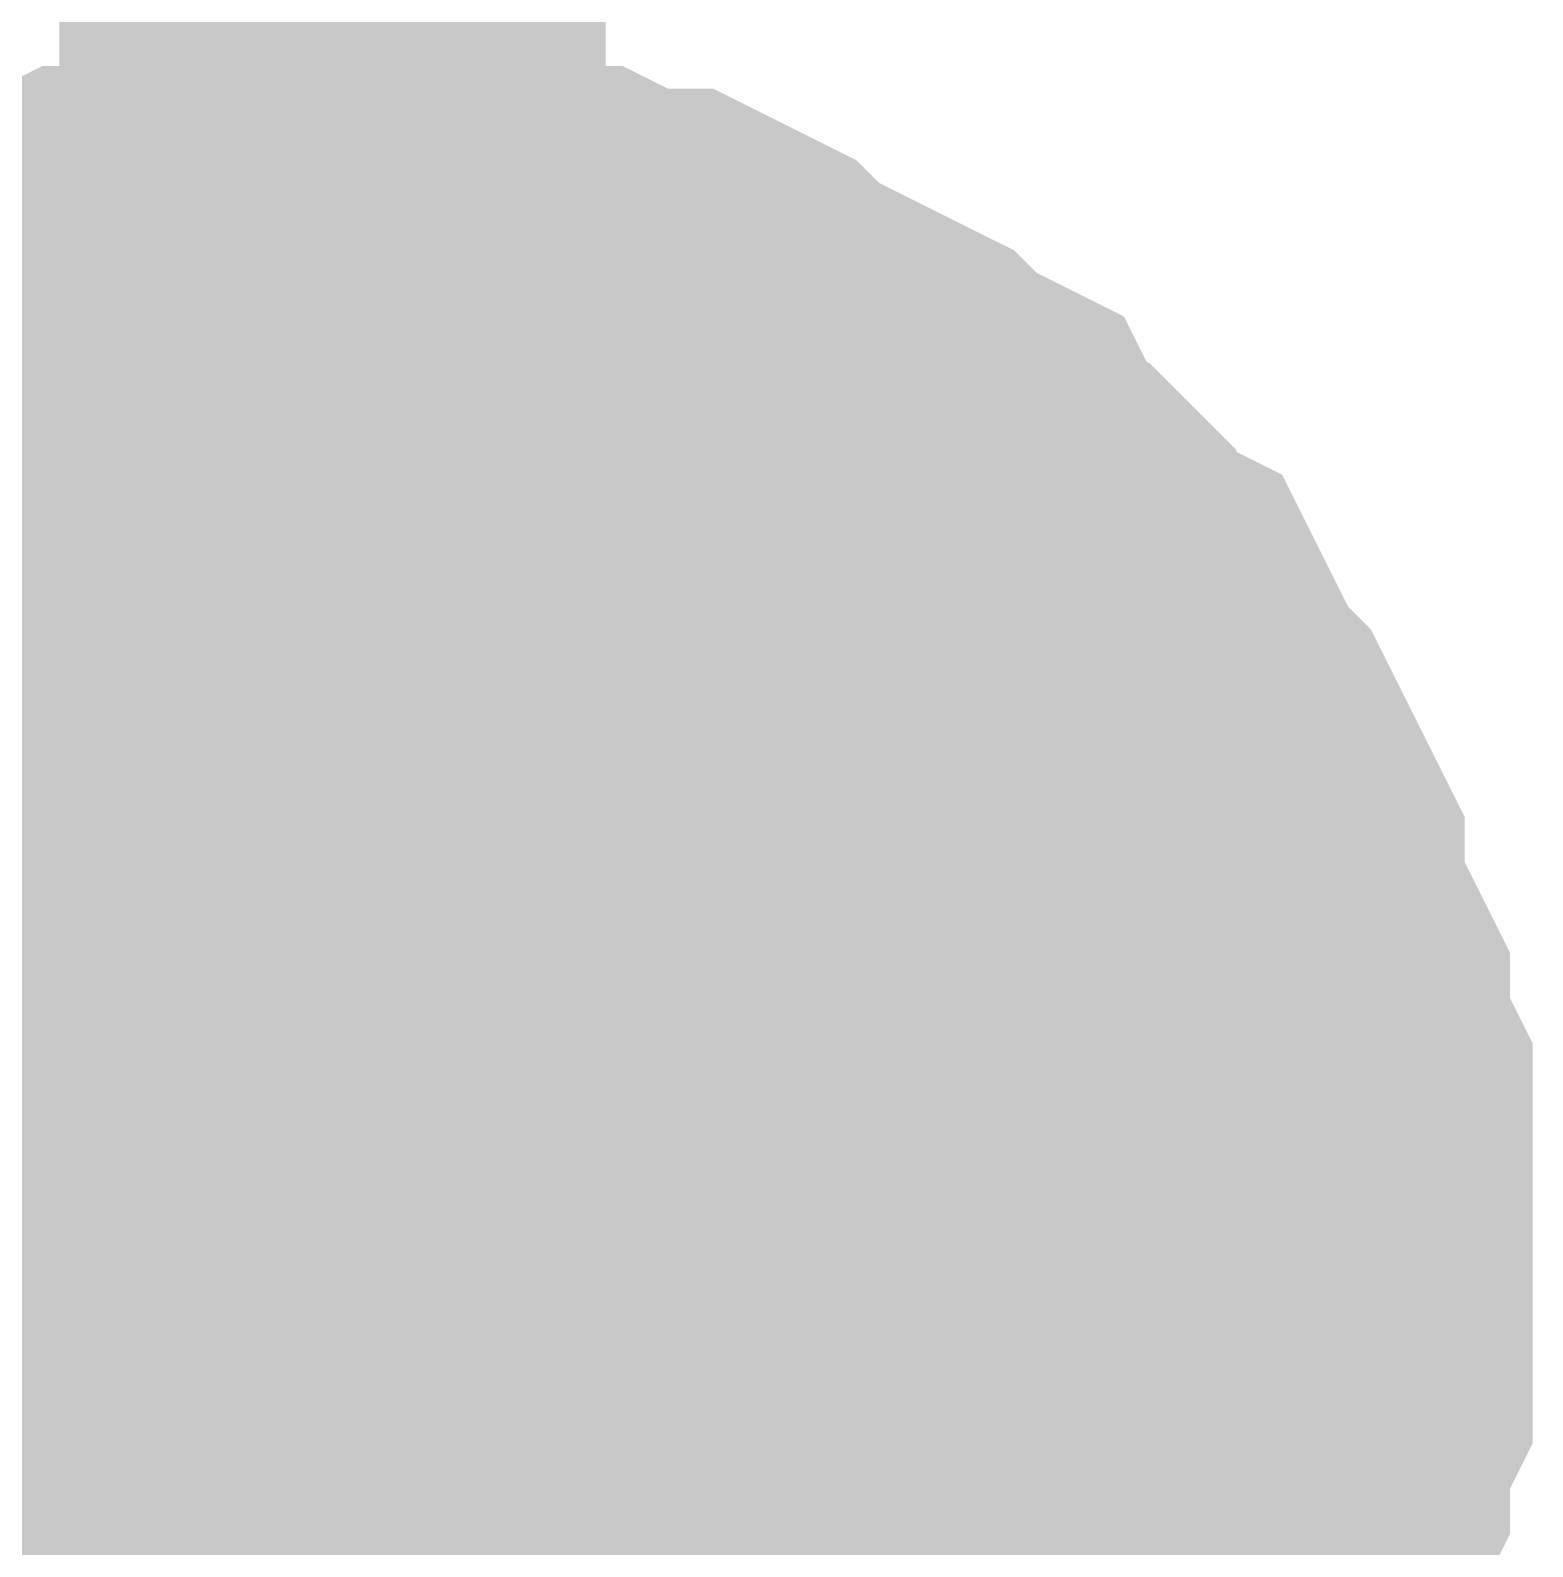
# Model space of a CAD drawing. Header units: inches. Extents: x 0 to 569, y 0 to 432.
# Drawn here: x 22.704 to 23.528, y 147.149 to 147.981 of the extents above; entities that cross this region are included whole.
import ezdxf

# ---------------------------------------------------------------- set-up
doc = ezdxf.new("R2010")
doc.units = ezdxf.units.IN
doc.layers.add('Sheet', color=255, linetype='Continuous')

msp = doc.modelspace()

# ---------------------------------------------------------------- linework, layer by layer
at = {"layer": 'Sheet'}
for points in [[(22.86992, 157.47256, 0.29972, 0.29972, 0), (22.86992, 152.4, 0.29972, 0.29972, 0), (22.86992, 147.31504, 0.29972, 0.29972, 0), (22.86992, 142.23008, 0.29972, 0.29972, 0), (22.86992, 137.15752, 0.29972, 0.29972, 0), (22.86992, 132.07256, 0.29972, 0.29972, 0)], [(22.54746, 147.71191, 0.29972, 0.29972, 0), (22.55986, 147.72432, 0.29972, 0.29972, 0), (22.58467, 147.73672, 0.29972, 0.29972, 0), (22.60947, 147.74912, 0.29972, 0.29972, 0), (22.62187, 147.76152, 0.29972, 0.29972, 0), (22.64668, 147.77393, 0.29972, 0.29972, 0), (22.67148, 147.78633, 0.29972, 0.29972, 0), (22.69629, 147.79873, 0.29972, 0.29972, 0), (22.72109, 147.79873, 0.29972, 0.29972, 0), (22.7459, 147.81113, 0.29972, 0.29972, 0), (22.7707, 147.81113, 0.29972, 0.29972, 0), (22.79551, 147.82354, 0.29972, 0.29972, 0), (22.82031, 147.82354, 0.29972, 0.29972, 0), (22.84512, 147.82354, 0.29972, 0.29972, 0), (22.86992, 147.82354, 0.29972, 0.29972, 0)], [(22.54746, 147.71191, 0.29972, 0.29972, 0), (22.55986, 147.72432, 0.29972, 0.29972, 0), (22.58467, 147.73672, 0.29972, 0.29972, 0), (22.60947, 147.74912, 0.29972, 0.29972, 0), (22.62187, 147.76152, 0.29972, 0.29972, 0), (22.64668, 147.77393, 0.29972, 0.29972, 0), (22.67148, 147.78633, 0.29972, 0.29972, 0), (22.69629, 147.79873, 0.29972, 0.29972, 0), (22.72109, 147.79873, 0.29972, 0.29972, 0), (22.7459, 147.81113, 0.29972, 0.29972, 0), (22.7707, 147.81113, 0.29972, 0.29972, 0), (22.79551, 147.82354, 0.29972, 0.29972, 0), (22.82031, 147.82354, 0.29972, 0.29972, 0), (22.84512, 147.82354, 0.29972, 0.29972, 0), (22.86992, 147.82354, 0.29972, 0.29972, 0)], [(22.54746, 147.71191, 0.29972, 0.29972, 0), (22.55986, 147.72432, 0.29972, 0.29972, 0), (22.58467, 147.73672, 0.29972, 0.29972, 0), (22.60947, 147.74912, 0.29972, 0.29972, 0), (22.62187, 147.76152, 0.29972, 0.29972, 0), (22.64668, 147.77393, 0.29972, 0.29972, 0), (22.67148, 147.78633, 0.29972, 0.29972, 0), (22.69629, 147.79873, 0.29972, 0.29972, 0), (22.72109, 147.79873, 0.29972, 0.29972, 0), (22.7459, 147.81113, 0.29972, 0.29972, 0), (22.7707, 147.81113, 0.29972, 0.29972, 0), (22.79551, 147.82354, 0.29972, 0.29972, 0), (22.82031, 147.82354, 0.29972, 0.29972, 0), (22.84512, 147.82354, 0.29972, 0.29972, 0), (22.86992, 147.82354, 0.29972, 0.29972, 0)], [(22.54746, 147.71191, 0.29972, 0.29972, 0), (22.55986, 147.72432, 0.29972, 0.29972, 0), (22.58467, 147.73672, 0.29972, 0.29972, 0), (22.60947, 147.74912, 0.29972, 0.29972, 0), (22.62187, 147.76152, 0.29972, 0.29972, 0), (22.64668, 147.77393, 0.29972, 0.29972, 0), (22.67148, 147.78633, 0.29972, 0.29972, 0), (22.69629, 147.79873, 0.29972, 0.29972, 0), (22.72109, 147.79873, 0.29972, 0.29972, 0), (22.7459, 147.81113, 0.29972, 0.29972, 0), (22.7707, 147.81113, 0.29972, 0.29972, 0), (22.79551, 147.82354, 0.29972, 0.29972, 0), (22.82031, 147.82354, 0.29972, 0.29972, 0), (22.84512, 147.82354, 0.29972, 0.29972, 0), (22.86992, 147.82354, 0.29972, 0.29972, 0)], [(22.54746, 147.71191, 0.29972, 0.29972, 0), (22.55986, 147.72432, 0.29972, 0.29972, 0), (22.58467, 147.73672, 0.29972, 0.29972, 0), (22.60947, 147.74912, 0.29972, 0.29972, 0), (22.62187, 147.76152, 0.29972, 0.29972, 0), (22.64668, 147.77393, 0.29972, 0.29972, 0), (22.67148, 147.78633, 0.29972, 0.29972, 0), (22.69629, 147.79873, 0.29972, 0.29972, 0), (22.72109, 147.79873, 0.29972, 0.29972, 0), (22.7459, 147.81113, 0.29972, 0.29972, 0), (22.7707, 147.81113, 0.29972, 0.29972, 0), (22.79551, 147.82354, 0.29972, 0.29972, 0), (22.82031, 147.82354, 0.29972, 0.29972, 0), (22.84512, 147.82354, 0.29972, 0.29972, 0), (22.86992, 147.82354, 0.29972, 0.29972, 0)], [(22.86992, 147.82354, 0.29972, 0.29972, 0), (22.86992, 147.82354, 0.29972, 0.29972, 0)], [(22.86992, 147.82354, 0.29972, 0.29972, 0), (22.89473, 147.82354, 0.29972, 0.29972, 0), (22.91953, 147.82354, 0.29972, 0.29972, 0), (22.94434, 147.82354, 0.29972, 0.29972, 0), (22.96914, 147.81113, 0.29972, 0.29972, 0), (22.99395, 147.81113, 0.29972, 0.29972, 0), (23.01875, 147.79873, 0.29972, 0.29972, 0), (23.04355, 147.79873, 0.29972, 0.29972, 0), (23.06836, 147.78633, 0.29972, 0.29972, 0), (23.08076, 147.77393, 0.29972, 0.29972, 0), (23.10557, 147.76152, 0.29972, 0.29972, 0), (23.13037, 147.74912, 0.29972, 0.29972, 0), (23.15518, 147.73672, 0.29972, 0.29972, 0), (23.16758, 147.72432, 0.29972, 0.29972, 0), (23.19238, 147.71191, 0.29972, 0.29972, 0), (23.20479, 147.68711, 0.29972, 0.29972, 0), (23.22959, 147.67471, 0.29972, 0.29972, 0), (23.24199, 147.6623, 0.29972, 0.29972, 0), (23.25439, 147.6375, 0.29972, 0.29972, 0), (23.2792, 147.6251, 0.29972, 0.29972, 0), (23.2916, 147.60029, 0.29972, 0.29972, 0), (23.304, 147.57549, 0.29972, 0.29972, 0), (23.31641, 147.56309, 0.29972, 0.29972, 0), (23.32881, 147.53828, 0.29972, 0.29972, 0), (23.34121, 147.51348, 0.29972, 0.29972, 0), (23.34121, 147.48867, 0.29972, 0.29972, 0), (23.35361, 147.46387, 0.29972, 0.29972, 0), (23.36602, 147.43906, 0.29972, 0.29972, 0), (23.36602, 147.41426, 0.29972, 0.29972, 0), (23.37842, 147.38945, 0.29972, 0.29972, 0), (23.37842, 147.36465, 0.29972, 0.29972, 0), (23.37842, 147.33984, 0.29972, 0.29972, 0), (23.37842, 147.31504, 0.29972, 0.29972, 0)], [(22.86992, 147.82354, 0.29972, 0.29972, 0), (22.86992, 147.82354, 0.29972, 0.29972, 0)], [(22.86992, 147.82354, 0.29972, 0.29972, 0), (22.89473, 147.82354, 0.29972, 0.29972, 0), (22.91953, 147.82354, 0.29972, 0.29972, 0), (22.94434, 147.82354, 0.29972, 0.29972, 0), (22.96914, 147.81113, 0.29972, 0.29972, 0), (22.99395, 147.81113, 0.29972, 0.29972, 0), (23.01875, 147.79873, 0.29972, 0.29972, 0), (23.04355, 147.79873, 0.29972, 0.29972, 0), (23.06836, 147.78633, 0.29972, 0.29972, 0), (23.08076, 147.77393, 0.29972, 0.29972, 0), (23.10557, 147.76152, 0.29972, 0.29972, 0), (23.13037, 147.74912, 0.29972, 0.29972, 0), (23.15518, 147.73672, 0.29972, 0.29972, 0), (23.16758, 147.72432, 0.29972, 0.29972, 0), (23.19238, 147.71191, 0.29972, 0.29972, 0), (23.20479, 147.68711, 0.29972, 0.29972, 0), (23.22959, 147.67471, 0.29972, 0.29972, 0), (23.24199, 147.6623, 0.29972, 0.29972, 0), (23.25439, 147.6375, 0.29972, 0.29972, 0), (23.2792, 147.6251, 0.29972, 0.29972, 0), (23.2916, 147.60029, 0.29972, 0.29972, 0), (23.304, 147.57549, 0.29972, 0.29972, 0), (23.31641, 147.56309, 0.29972, 0.29972, 0), (23.32881, 147.53828, 0.29972, 0.29972, 0), (23.34121, 147.51348, 0.29972, 0.29972, 0), (23.34121, 147.48867, 0.29972, 0.29972, 0), (23.35361, 147.46387, 0.29972, 0.29972, 0), (23.36602, 147.43906, 0.29972, 0.29972, 0), (23.36602, 147.41426, 0.29972, 0.29972, 0), (23.37842, 147.38945, 0.29972, 0.29972, 0), (23.37842, 147.36465, 0.29972, 0.29972, 0), (23.37842, 147.33984, 0.29972, 0.29972, 0), (23.37842, 147.31504, 0.29972, 0.29972, 0)], [(22.86992, 147.82354, 0.29972, 0.29972, 0), (22.86992, 147.82354, 0.29972, 0.29972, 0)], [(22.86992, 147.82354, 0.29972, 0.29972, 0), (22.89473, 147.82354, 0.29972, 0.29972, 0), (22.91953, 147.82354, 0.29972, 0.29972, 0), (22.94434, 147.82354, 0.29972, 0.29972, 0), (22.96914, 147.81113, 0.29972, 0.29972, 0), (22.99395, 147.81113, 0.29972, 0.29972, 0), (23.01875, 147.79873, 0.29972, 0.29972, 0), (23.04355, 147.79873, 0.29972, 0.29972, 0), (23.06836, 147.78633, 0.29972, 0.29972, 0), (23.08076, 147.77393, 0.29972, 0.29972, 0), (23.10557, 147.76152, 0.29972, 0.29972, 0), (23.13037, 147.74912, 0.29972, 0.29972, 0), (23.15518, 147.73672, 0.29972, 0.29972, 0), (23.16758, 147.72432, 0.29972, 0.29972, 0), (23.19238, 147.71191, 0.29972, 0.29972, 0), (23.20479, 147.68711, 0.29972, 0.29972, 0), (23.22959, 147.67471, 0.29972, 0.29972, 0), (23.24199, 147.6623, 0.29972, 0.29972, 0), (23.25439, 147.6375, 0.29972, 0.29972, 0), (23.2792, 147.6251, 0.29972, 0.29972, 0), (23.2916, 147.60029, 0.29972, 0.29972, 0), (23.304, 147.57549, 0.29972, 0.29972, 0), (23.31641, 147.56309, 0.29972, 0.29972, 0), (23.32881, 147.53828, 0.29972, 0.29972, 0), (23.34121, 147.51348, 0.29972, 0.29972, 0), (23.34121, 147.48867, 0.29972, 0.29972, 0), (23.35361, 147.46387, 0.29972, 0.29972, 0), (23.36602, 147.43906, 0.29972, 0.29972, 0), (23.36602, 147.41426, 0.29972, 0.29972, 0), (23.37842, 147.38945, 0.29972, 0.29972, 0), (23.37842, 147.36465, 0.29972, 0.29972, 0), (23.37842, 147.33984, 0.29972, 0.29972, 0), (23.37842, 147.31504, 0.29972, 0.29972, 0)], [(22.86992, 147.82354, 0.29972, 0.29972, 0), (22.86992, 147.82354, 0.29972, 0.29972, 0)], [(22.86992, 147.82354, 0.29972, 0.29972, 0), (22.89473, 147.82354, 0.29972, 0.29972, 0), (22.91953, 147.82354, 0.29972, 0.29972, 0), (22.94434, 147.82354, 0.29972, 0.29972, 0), (22.96914, 147.81113, 0.29972, 0.29972, 0), (22.99395, 147.81113, 0.29972, 0.29972, 0), (23.01875, 147.79873, 0.29972, 0.29972, 0), (23.04355, 147.79873, 0.29972, 0.29972, 0), (23.06836, 147.78633, 0.29972, 0.29972, 0), (23.08076, 147.77393, 0.29972, 0.29972, 0), (23.10557, 147.76152, 0.29972, 0.29972, 0), (23.13037, 147.74912, 0.29972, 0.29972, 0), (23.15518, 147.73672, 0.29972, 0.29972, 0), (23.16758, 147.72432, 0.29972, 0.29972, 0), (23.19238, 147.71191, 0.29972, 0.29972, 0), (23.20479, 147.68711, 0.29972, 0.29972, 0), (23.22959, 147.67471, 0.29972, 0.29972, 0), (23.24199, 147.6623, 0.29972, 0.29972, 0), (23.25439, 147.6375, 0.29972, 0.29972, 0), (23.2792, 147.6251, 0.29972, 0.29972, 0), (23.2916, 147.60029, 0.29972, 0.29972, 0), (23.304, 147.57549, 0.29972, 0.29972, 0), (23.31641, 147.56309, 0.29972, 0.29972, 0), (23.32881, 147.53828, 0.29972, 0.29972, 0), (23.34121, 147.51348, 0.29972, 0.29972, 0), (23.34121, 147.48867, 0.29972, 0.29972, 0), (23.35361, 147.46387, 0.29972, 0.29972, 0), (23.36602, 147.43906, 0.29972, 0.29972, 0), (23.36602, 147.41426, 0.29972, 0.29972, 0), (23.37842, 147.38945, 0.29972, 0.29972, 0), (23.37842, 147.36465, 0.29972, 0.29972, 0), (23.37842, 147.33984, 0.29972, 0.29972, 0), (23.37842, 147.31504, 0.29972, 0.29972, 0)], [(22.86992, 147.82354, 0.29972, 0.29972, 0), (22.86992, 147.82354, 0.29972, 0.29972, 0)], [(22.86992, 147.82354, 0.29972, 0.29972, 0), (22.89473, 147.82354, 0.29972, 0.29972, 0), (22.91953, 147.82354, 0.29972, 0.29972, 0), (22.94434, 147.82354, 0.29972, 0.29972, 0), (22.96914, 147.81113, 0.29972, 0.29972, 0), (22.99395, 147.81113, 0.29972, 0.29972, 0), (23.01875, 147.79873, 0.29972, 0.29972, 0), (23.04355, 147.79873, 0.29972, 0.29972, 0), (23.06836, 147.78633, 0.29972, 0.29972, 0), (23.08076, 147.77393, 0.29972, 0.29972, 0), (23.10557, 147.76152, 0.29972, 0.29972, 0), (23.13037, 147.74912, 0.29972, 0.29972, 0), (23.15518, 147.73672, 0.29972, 0.29972, 0), (23.16758, 147.72432, 0.29972, 0.29972, 0), (23.19238, 147.71191, 0.29972, 0.29972, 0), (23.20479, 147.68711, 0.29972, 0.29972, 0), (23.22959, 147.67471, 0.29972, 0.29972, 0), (23.24199, 147.6623, 0.29972, 0.29972, 0), (23.25439, 147.6375, 0.29972, 0.29972, 0), (23.2792, 147.6251, 0.29972, 0.29972, 0), (23.2916, 147.60029, 0.29972, 0.29972, 0), (23.304, 147.57549, 0.29972, 0.29972, 0), (23.31641, 147.56309, 0.29972, 0.29972, 0), (23.32881, 147.53828, 0.29972, 0.29972, 0), (23.34121, 147.51348, 0.29972, 0.29972, 0), (23.34121, 147.48867, 0.29972, 0.29972, 0), (23.35361, 147.46387, 0.29972, 0.29972, 0), (23.36602, 147.43906, 0.29972, 0.29972, 0), (23.36602, 147.41426, 0.29972, 0.29972, 0), (23.37842, 147.38945, 0.29972, 0.29972, 0), (23.37842, 147.36465, 0.29972, 0.29972, 0), (23.37842, 147.33984, 0.29972, 0.29972, 0), (23.37842, 147.31504, 0.29972, 0.29972, 0)], [(22.64668, 147.77393, 0.09906, 0.09906, 0), (22.67148, 147.78633, 0.09906, 0.09906, 0), (22.69629, 147.79873, 0.09906, 0.09906, 0), (22.72109, 147.79873, 0.09906, 0.09906, 0), (22.7459, 147.81113, 0.09906, 0.09906, 0), (22.7707, 147.81113, 0.09906, 0.09906, 0), (22.79551, 147.82354, 0.09906, 0.09906, 0), (22.82031, 147.82354, 0.09906, 0.09906, 0), (22.84512, 147.82354, 0.09906, 0.09906, 0), (22.86992, 147.82354, 0.09906, 0.09906, 0)], [(22.64668, 147.77393, 0.09906, 0.09906, 0), (22.67148, 147.78633, 0.09906, 0.09906, 0), (22.69629, 147.79873, 0.09906, 0.09906, 0), (22.72109, 147.79873, 0.09906, 0.09906, 0), (22.7459, 147.81113, 0.09906, 0.09906, 0), (22.7707, 147.81113, 0.09906, 0.09906, 0), (22.79551, 147.82354, 0.09906, 0.09906, 0), (22.82031, 147.82354, 0.09906, 0.09906, 0), (22.84512, 147.82354, 0.09906, 0.09906, 0), (22.86992, 147.82354, 0.09906, 0.09906, 0)], [(22.64668, 147.77393, 0.09906, 0.09906, 0), (22.67148, 147.78633, 0.09906, 0.09906, 0), (22.69629, 147.79873, 0.09906, 0.09906, 0), (22.72109, 147.79873, 0.09906, 0.09906, 0), (22.7459, 147.81113, 0.09906, 0.09906, 0), (22.7707, 147.81113, 0.09906, 0.09906, 0), (22.79551, 147.82354, 0.09906, 0.09906, 0), (22.82031, 147.82354, 0.09906, 0.09906, 0), (22.84512, 147.82354, 0.09906, 0.09906, 0), (22.86992, 147.82354, 0.09906, 0.09906, 0)], [(22.64668, 147.77393, 0.09906, 0.09906, 0), (22.67148, 147.78633, 0.09906, 0.09906, 0), (22.69629, 147.79873, 0.09906, 0.09906, 0), (22.72109, 147.79873, 0.09906, 0.09906, 0), (22.7459, 147.81113, 0.09906, 0.09906, 0), (22.7707, 147.81113, 0.09906, 0.09906, 0), (22.79551, 147.82354, 0.09906, 0.09906, 0), (22.82031, 147.82354, 0.09906, 0.09906, 0), (22.84512, 147.82354, 0.09906, 0.09906, 0), (22.86992, 147.82354, 0.09906, 0.09906, 0)], [(22.64668, 147.77393, 0.09906, 0.09906, 0), (22.67148, 147.78633, 0.09906, 0.09906, 0), (22.69629, 147.79873, 0.09906, 0.09906, 0), (22.72109, 147.79873, 0.09906, 0.09906, 0), (22.7459, 147.81113, 0.09906, 0.09906, 0), (22.7707, 147.81113, 0.09906, 0.09906, 0), (22.79551, 147.82354, 0.09906, 0.09906, 0), (22.82031, 147.82354, 0.09906, 0.09906, 0), (22.84512, 147.82354, 0.09906, 0.09906, 0), (22.86992, 147.82354, 0.09906, 0.09906, 0)], [(22.86992, 147.82354, 0.09906, 0.09906, 0), (22.86992, 147.82354, 0.09906, 0.09906, 0)], [(22.86992, 147.82354, 0.09906, 0.09906, 0), (22.89473, 147.82354, 0.09906, 0.09906, 0), (22.91953, 147.82354, 0.09906, 0.09906, 0), (22.94434, 147.82354, 0.09906, 0.09906, 0), (22.96914, 147.81113, 0.09906, 0.09906, 0), (22.99395, 147.81113, 0.09906, 0.09906, 0), (23.01875, 147.79873, 0.09906, 0.09906, 0), (23.04355, 147.79873, 0.09906, 0.09906, 0), (23.06836, 147.78633, 0.09906, 0.09906, 0), (23.08076, 147.77393, 0.09906, 0.09906, 0), (23.10557, 147.76152, 0.09906, 0.09906, 0), (23.13037, 147.74912, 0.09906, 0.09906, 0), (23.15518, 147.73672, 0.09906, 0.09906, 0), (23.16758, 147.72432, 0.09906, 0.09906, 0), (23.19238, 147.71191, 0.09906, 0.09906, 0), (23.20479, 147.68711, 0.09906, 0.09906, 0), (23.22959, 147.67471, 0.09906, 0.09906, 0), (23.24199, 147.6623, 0.09906, 0.09906, 0), (23.25439, 147.6375, 0.09906, 0.09906, 0), (23.2792, 147.6251, 0.09906, 0.09906, 0), (23.2916, 147.60029, 0.09906, 0.09906, 0), (23.304, 147.57549, 0.09906, 0.09906, 0), (23.31641, 147.56309, 0.09906, 0.09906, 0), (23.32881, 147.53828, 0.09906, 0.09906, 0), (23.34121, 147.51348, 0.09906, 0.09906, 0), (23.34121, 147.48867, 0.09906, 0.09906, 0), (23.35361, 147.46387, 0.09906, 0.09906, 0), (23.36602, 147.43906, 0.09906, 0.09906, 0), (23.36602, 147.41426, 0.09906, 0.09906, 0), (23.37842, 147.38945, 0.09906, 0.09906, 0), (23.37842, 147.36465, 0.09906, 0.09906, 0), (23.37842, 147.33984, 0.09906, 0.09906, 0), (23.37842, 147.31504, 0.09906, 0.09906, 0)], [(22.86992, 147.82354, 0.09906, 0.09906, 0), (22.86992, 147.82354, 0.09906, 0.09906, 0)], [(22.86992, 147.82354, 0.09906, 0.09906, 0), (22.89473, 147.82354, 0.09906, 0.09906, 0), (22.91953, 147.82354, 0.09906, 0.09906, 0), (22.94434, 147.82354, 0.09906, 0.09906, 0), (22.96914, 147.81113, 0.09906, 0.09906, 0), (22.99395, 147.81113, 0.09906, 0.09906, 0), (23.01875, 147.79873, 0.09906, 0.09906, 0), (23.04355, 147.79873, 0.09906, 0.09906, 0), (23.06836, 147.78633, 0.09906, 0.09906, 0), (23.08076, 147.77393, 0.09906, 0.09906, 0), (23.10557, 147.76152, 0.09906, 0.09906, 0), (23.13037, 147.74912, 0.09906, 0.09906, 0), (23.15518, 147.73672, 0.09906, 0.09906, 0), (23.16758, 147.72432, 0.09906, 0.09906, 0), (23.19238, 147.71191, 0.09906, 0.09906, 0), (23.20479, 147.68711, 0.09906, 0.09906, 0), (23.22959, 147.67471, 0.09906, 0.09906, 0), (23.24199, 147.6623, 0.09906, 0.09906, 0), (23.25439, 147.6375, 0.09906, 0.09906, 0), (23.2792, 147.6251, 0.09906, 0.09906, 0), (23.2916, 147.60029, 0.09906, 0.09906, 0), (23.304, 147.57549, 0.09906, 0.09906, 0), (23.31641, 147.56309, 0.09906, 0.09906, 0), (23.32881, 147.53828, 0.09906, 0.09906, 0), (23.34121, 147.51348, 0.09906, 0.09906, 0), (23.34121, 147.48867, 0.09906, 0.09906, 0), (23.35361, 147.46387, 0.09906, 0.09906, 0), (23.36602, 147.43906, 0.09906, 0.09906, 0), (23.36602, 147.41426, 0.09906, 0.09906, 0), (23.37842, 147.38945, 0.09906, 0.09906, 0), (23.37842, 147.36465, 0.09906, 0.09906, 0), (23.37842, 147.33984, 0.09906, 0.09906, 0), (23.37842, 147.31504, 0.09906, 0.09906, 0)], [(22.86992, 147.82354, 0.09906, 0.09906, 0), (22.86992, 147.82354, 0.09906, 0.09906, 0)], [(22.86992, 147.82354, 0.09906, 0.09906, 0), (22.89473, 147.82354, 0.09906, 0.09906, 0), (22.91953, 147.82354, 0.09906, 0.09906, 0), (22.94434, 147.82354, 0.09906, 0.09906, 0), (22.96914, 147.81113, 0.09906, 0.09906, 0), (22.99395, 147.81113, 0.09906, 0.09906, 0), (23.01875, 147.79873, 0.09906, 0.09906, 0), (23.04355, 147.79873, 0.09906, 0.09906, 0), (23.06836, 147.78633, 0.09906, 0.09906, 0), (23.08076, 147.77393, 0.09906, 0.09906, 0), (23.10557, 147.76152, 0.09906, 0.09906, 0), (23.13037, 147.74912, 0.09906, 0.09906, 0), (23.15518, 147.73672, 0.09906, 0.09906, 0), (23.16758, 147.72432, 0.09906, 0.09906, 0), (23.19238, 147.71191, 0.09906, 0.09906, 0), (23.20479, 147.68711, 0.09906, 0.09906, 0), (23.22959, 147.67471, 0.09906, 0.09906, 0), (23.24199, 147.6623, 0.09906, 0.09906, 0), (23.25439, 147.6375, 0.09906, 0.09906, 0), (23.2792, 147.6251, 0.09906, 0.09906, 0), (23.2916, 147.60029, 0.09906, 0.09906, 0), (23.304, 147.57549, 0.09906, 0.09906, 0), (23.31641, 147.56309, 0.09906, 0.09906, 0), (23.32881, 147.53828, 0.09906, 0.09906, 0), (23.34121, 147.51348, 0.09906, 0.09906, 0), (23.34121, 147.48867, 0.09906, 0.09906, 0), (23.35361, 147.46387, 0.09906, 0.09906, 0), (23.36602, 147.43906, 0.09906, 0.09906, 0), (23.36602, 147.41426, 0.09906, 0.09906, 0), (23.37842, 147.38945, 0.09906, 0.09906, 0), (23.37842, 147.36465, 0.09906, 0.09906, 0), (23.37842, 147.33984, 0.09906, 0.09906, 0), (23.37842, 147.31504, 0.09906, 0.09906, 0)], [(22.86992, 147.82354, 0.09906, 0.09906, 0), (22.86992, 147.82354, 0.09906, 0.09906, 0)], [(22.86992, 147.82354, 0.09906, 0.09906, 0), (22.89473, 147.82354, 0.09906, 0.09906, 0), (22.91953, 147.82354, 0.09906, 0.09906, 0), (22.94434, 147.82354, 0.09906, 0.09906, 0), (22.96914, 147.81113, 0.09906, 0.09906, 0), (22.99395, 147.81113, 0.09906, 0.09906, 0), (23.01875, 147.79873, 0.09906, 0.09906, 0), (23.04355, 147.79873, 0.09906, 0.09906, 0), (23.06836, 147.78633, 0.09906, 0.09906, 0), (23.08076, 147.77393, 0.09906, 0.09906, 0), (23.10557, 147.76152, 0.09906, 0.09906, 0), (23.13037, 147.74912, 0.09906, 0.09906, 0), (23.15518, 147.73672, 0.09906, 0.09906, 0), (23.16758, 147.72432, 0.09906, 0.09906, 0), (23.19238, 147.71191, 0.09906, 0.09906, 0), (23.20479, 147.68711, 0.09906, 0.09906, 0), (23.22959, 147.67471, 0.09906, 0.09906, 0), (23.24199, 147.6623, 0.09906, 0.09906, 0), (23.25439, 147.6375, 0.09906, 0.09906, 0), (23.2792, 147.6251, 0.09906, 0.09906, 0), (23.2916, 147.60029, 0.09906, 0.09906, 0), (23.304, 147.57549, 0.09906, 0.09906, 0), (23.31641, 147.56309, 0.09906, 0.09906, 0), (23.32881, 147.53828, 0.09906, 0.09906, 0), (23.34121, 147.51348, 0.09906, 0.09906, 0), (23.34121, 147.48867, 0.09906, 0.09906, 0), (23.35361, 147.46387, 0.09906, 0.09906, 0), (23.36602, 147.43906, 0.09906, 0.09906, 0), (23.36602, 147.41426, 0.09906, 0.09906, 0), (23.37842, 147.38945, 0.09906, 0.09906, 0), (23.37842, 147.36465, 0.09906, 0.09906, 0), (23.37842, 147.33984, 0.09906, 0.09906, 0), (23.37842, 147.31504, 0.09906, 0.09906, 0)], [(22.86992, 147.82354, 0.09906, 0.09906, 0), (22.86992, 147.82354, 0.09906, 0.09906, 0)], [(22.86992, 147.82354, 0.09906, 0.09906, 0), (22.89473, 147.82354, 0.09906, 0.09906, 0), (22.91953, 147.82354, 0.09906, 0.09906, 0), (22.94434, 147.82354, 0.09906, 0.09906, 0), (22.96914, 147.81113, 0.09906, 0.09906, 0), (22.99395, 147.81113, 0.09906, 0.09906, 0), (23.01875, 147.79873, 0.09906, 0.09906, 0), (23.04355, 147.79873, 0.09906, 0.09906, 0), (23.06836, 147.78633, 0.09906, 0.09906, 0), (23.08076, 147.77393, 0.09906, 0.09906, 0), (23.10557, 147.76152, 0.09906, 0.09906, 0), (23.13037, 147.74912, 0.09906, 0.09906, 0), (23.15518, 147.73672, 0.09906, 0.09906, 0), (23.16758, 147.72432, 0.09906, 0.09906, 0), (23.19238, 147.71191, 0.09906, 0.09906, 0), (23.20479, 147.68711, 0.09906, 0.09906, 0), (23.22959, 147.67471, 0.09906, 0.09906, 0), (23.24199, 147.6623, 0.09906, 0.09906, 0), (23.25439, 147.6375, 0.09906, 0.09906, 0), (23.2792, 147.6251, 0.09906, 0.09906, 0), (23.2916, 147.60029, 0.09906, 0.09906, 0), (23.304, 147.57549, 0.09906, 0.09906, 0), (23.31641, 147.56309, 0.09906, 0.09906, 0), (23.32881, 147.53828, 0.09906, 0.09906, 0), (23.34121, 147.51348, 0.09906, 0.09906, 0), (23.34121, 147.48867, 0.09906, 0.09906, 0), (23.35361, 147.46387, 0.09906, 0.09906, 0), (23.36602, 147.43906, 0.09906, 0.09906, 0), (23.36602, 147.41426, 0.09906, 0.09906, 0), (23.37842, 147.38945, 0.09906, 0.09906, 0), (23.37842, 147.36465, 0.09906, 0.09906, 0), (23.37842, 147.33984, 0.09906, 0.09906, 0), (23.37842, 147.31504, 0.09906, 0.09906, 0)], [(17.78496, 147.31504, 0.29972, 0.29972, 0), (22.86992, 147.31504, 0.29972, 0.29972, 0)], [(23.37842, 147.31504, 0.29972, 0.29972, 0), (23.37842, 147.29023, 0.29972, 0.29972, 0), (23.37842, 147.26543, 0.29972, 0.29972, 0), (23.37842, 147.24062, 0.29972, 0.29972, 0), (23.36602, 147.21582, 0.29972, 0.29972, 0), (23.36602, 147.19102, 0.29972, 0.29972, 0), (23.35361, 147.16621, 0.29972, 0.29972, 0), (23.34121, 147.14141, 0.29972, 0.29972, 0), (23.34121, 147.1166, 0.29972, 0.29972, 0), (23.32881, 147.0918, 0.29972, 0.29972, 0), (23.31641, 147.06699, 0.29972, 0.29972, 0), (23.304, 147.05459, 0.29972, 0.29972, 0), (23.2916, 147.02979, 0.29972, 0.29972, 0), (23.2792, 147.00498, 0.29972, 0.29972, 0), (23.25439, 146.99258, 0.29972, 0.29972, 0)], [(23.37842, 147.31504, 0.29972, 0.29972, 0), (23.37842, 147.29023, 0.29972, 0.29972, 0), (23.37842, 147.26543, 0.29972, 0.29972, 0), (23.37842, 147.24062, 0.29972, 0.29972, 0), (23.36602, 147.21582, 0.29972, 0.29972, 0), (23.36602, 147.19102, 0.29972, 0.29972, 0), (23.35361, 147.16621, 0.29972, 0.29972, 0), (23.34121, 147.14141, 0.29972, 0.29972, 0), (23.34121, 147.1166, 0.29972, 0.29972, 0), (23.32881, 147.0918, 0.29972, 0.29972, 0), (23.31641, 147.06699, 0.29972, 0.29972, 0), (23.304, 147.05459, 0.29972, 0.29972, 0), (23.2916, 147.02979, 0.29972, 0.29972, 0), (23.2792, 147.00498, 0.29972, 0.29972, 0), (23.25439, 146.99258, 0.29972, 0.29972, 0)], [(23.37842, 147.31504, 0.29972, 0.29972, 0), (23.37842, 147.29023, 0.29972, 0.29972, 0), (23.37842, 147.26543, 0.29972, 0.29972, 0), (23.37842, 147.24062, 0.29972, 0.29972, 0), (23.36602, 147.21582, 0.29972, 0.29972, 0), (23.36602, 147.19102, 0.29972, 0.29972, 0), (23.35361, 147.16621, 0.29972, 0.29972, 0), (23.34121, 147.14141, 0.29972, 0.29972, 0), (23.34121, 147.1166, 0.29972, 0.29972, 0), (23.32881, 147.0918, 0.29972, 0.29972, 0), (23.31641, 147.06699, 0.29972, 0.29972, 0), (23.304, 147.05459, 0.29972, 0.29972, 0), (23.2916, 147.02979, 0.29972, 0.29972, 0), (23.2792, 147.00498, 0.29972, 0.29972, 0), (23.25439, 146.99258, 0.29972, 0.29972, 0)], [(23.37842, 147.31504, 0.29972, 0.29972, 0), (23.37842, 147.29023, 0.29972, 0.29972, 0), (23.37842, 147.26543, 0.29972, 0.29972, 0), (23.37842, 147.24062, 0.29972, 0.29972, 0), (23.36602, 147.21582, 0.29972, 0.29972, 0), (23.36602, 147.19102, 0.29972, 0.29972, 0), (23.35361, 147.16621, 0.29972, 0.29972, 0), (23.34121, 147.14141, 0.29972, 0.29972, 0), (23.34121, 147.1166, 0.29972, 0.29972, 0), (23.32881, 147.0918, 0.29972, 0.29972, 0), (23.31641, 147.06699, 0.29972, 0.29972, 0), (23.304, 147.05459, 0.29972, 0.29972, 0), (23.2916, 147.02979, 0.29972, 0.29972, 0), (23.2792, 147.00498, 0.29972, 0.29972, 0), (23.25439, 146.99258, 0.29972, 0.29972, 0)], [(23.37842, 147.31504, 0.29972, 0.29972, 0), (23.37842, 147.29023, 0.29972, 0.29972, 0), (23.37842, 147.26543, 0.29972, 0.29972, 0), (23.37842, 147.24062, 0.29972, 0.29972, 0), (23.36602, 147.21582, 0.29972, 0.29972, 0), (23.36602, 147.19102, 0.29972, 0.29972, 0), (23.35361, 147.16621, 0.29972, 0.29972, 0), (23.34121, 147.14141, 0.29972, 0.29972, 0), (23.34121, 147.1166, 0.29972, 0.29972, 0), (23.32881, 147.0918, 0.29972, 0.29972, 0), (23.31641, 147.06699, 0.29972, 0.29972, 0), (23.304, 147.05459, 0.29972, 0.29972, 0), (23.2916, 147.02979, 0.29972, 0.29972, 0), (23.2792, 147.00498, 0.29972, 0.29972, 0), (23.25439, 146.99258, 0.29972, 0.29972, 0)], [(23.37842, 147.31504, 0.29972, 0.29972, 0), (23.37842, 147.31504, 0.29972, 0.29972, 0), (23.37842, 147.31504, 0.29972, 0.29972, 0), (23.37842, 147.31504, 0.29972, 0.29972, 0), (23.37842, 147.31504, 0.29972, 0.29972, 0), (23.37842, 147.31504, 0.29972, 0.29972, 0), (23.37842, 147.31504, 0.29972, 0.29972, 0), (23.37842, 147.31504, 0.29972, 0.29972, 0), (23.37842, 147.31504, 0.29972, 0.29972, 0), (23.37842, 147.31504, 0.29972, 0.29972, 0), (23.37842, 147.31504, 0.29972, 0.29972, 0), (23.37842, 147.31504, 0.29972, 0.29972, 0), (23.37842, 147.31504, 0.29972, 0.29972, 0), (23.37842, 147.31504, 0.29972, 0.29972, 0), (23.37842, 147.31504, 0.29972, 0.29972, 0), (23.37842, 147.31504, 0.29972, 0.29972, 0), (23.37842, 147.31504, 0.29972, 0.29972, 0), (23.37842, 147.31504, 0.29972, 0.29972, 0), (23.37842, 147.31504, 0.29972, 0.29972, 0), (23.37842, 147.31504, 0.29972, 0.29972, 0), (23.37842, 147.31504, 0.29972, 0.29972, 0), (23.37842, 147.31504, 0.29972, 0.29972, 0), (23.37842, 147.31504, 0.29972, 0.29972, 0), (23.37842, 147.31504, 0.29972, 0.29972, 0), (23.37842, 147.31504, 0.29972, 0.29972, 0), (23.37842, 147.31504, 0.29972, 0.29972, 0), (23.37842, 147.31504, 0.29972, 0.29972, 0), (23.37842, 147.31504, 0.29972, 0.29972, 0), (23.37842, 147.31504, 0.29972, 0.29972, 0), (23.37842, 147.31504, 0.29972, 0.29972, 0), (23.37842, 147.31504, 0.29972, 0.29972, 0), (23.37842, 147.31504, 0.29972, 0.29972, 0), (23.37842, 147.31504, 0.29972, 0.29972, 0)], [(23.37842, 147.31504, 0.29972, 0.29972, 0), (23.37842, 147.31504, 0.29972, 0.29972, 0)], [(23.37842, 147.31504, 0.29972, 0.29972, 0), (23.37842, 147.31504, 0.29972, 0.29972, 0), (23.37842, 147.31504, 0.29972, 0.29972, 0), (23.37842, 147.31504, 0.29972, 0.29972, 0), (23.37842, 147.31504, 0.29972, 0.29972, 0), (23.37842, 147.31504, 0.29972, 0.29972, 0), (23.37842, 147.31504, 0.29972, 0.29972, 0), (23.37842, 147.31504, 0.29972, 0.29972, 0), (23.37842, 147.31504, 0.29972, 0.29972, 0), (23.37842, 147.31504, 0.29972, 0.29972, 0), (23.37842, 147.31504, 0.29972, 0.29972, 0), (23.37842, 147.31504, 0.29972, 0.29972, 0), (23.37842, 147.31504, 0.29972, 0.29972, 0), (23.37842, 147.31504, 0.29972, 0.29972, 0), (23.37842, 147.31504, 0.29972, 0.29972, 0), (23.37842, 147.31504, 0.29972, 0.29972, 0), (23.37842, 147.31504, 0.29972, 0.29972, 0), (23.37842, 147.31504, 0.29972, 0.29972, 0), (23.37842, 147.31504, 0.29972, 0.29972, 0), (23.37842, 147.31504, 0.29972, 0.29972, 0), (23.37842, 147.31504, 0.29972, 0.29972, 0), (23.37842, 147.31504, 0.29972, 0.29972, 0), (23.37842, 147.31504, 0.29972, 0.29972, 0), (23.37842, 147.31504, 0.29972, 0.29972, 0), (23.37842, 147.31504, 0.29972, 0.29972, 0), (23.37842, 147.31504, 0.29972, 0.29972, 0), (23.37842, 147.31504, 0.29972, 0.29972, 0), (23.37842, 147.31504, 0.29972, 0.29972, 0), (23.37842, 147.31504, 0.29972, 0.29972, 0), (23.37842, 147.31504, 0.29972, 0.29972, 0), (23.37842, 147.31504, 0.29972, 0.29972, 0), (23.37842, 147.31504, 0.29972, 0.29972, 0), (23.37842, 147.31504, 0.29972, 0.29972, 0)], [(23.37842, 147.31504, 0.29972, 0.29972, 0), (23.37842, 147.31504, 0.29972, 0.29972, 0)], [(23.37842, 147.31504, 0.29972, 0.29972, 0), (23.37842, 147.31504, 0.29972, 0.29972, 0), (23.37842, 147.31504, 0.29972, 0.29972, 0), (23.37842, 147.31504, 0.29972, 0.29972, 0), (23.37842, 147.31504, 0.29972, 0.29972, 0), (23.37842, 147.31504, 0.29972, 0.29972, 0), (23.37842, 147.31504, 0.29972, 0.29972, 0), (23.37842, 147.31504, 0.29972, 0.29972, 0), (23.37842, 147.31504, 0.29972, 0.29972, 0), (23.37842, 147.31504, 0.29972, 0.29972, 0), (23.37842, 147.31504, 0.29972, 0.29972, 0), (23.37842, 147.31504, 0.29972, 0.29972, 0), (23.37842, 147.31504, 0.29972, 0.29972, 0), (23.37842, 147.31504, 0.29972, 0.29972, 0), (23.37842, 147.31504, 0.29972, 0.29972, 0), (23.37842, 147.31504, 0.29972, 0.29972, 0), (23.37842, 147.31504, 0.29972, 0.29972, 0), (23.37842, 147.31504, 0.29972, 0.29972, 0), (23.37842, 147.31504, 0.29972, 0.29972, 0), (23.37842, 147.31504, 0.29972, 0.29972, 0), (23.37842, 147.31504, 0.29972, 0.29972, 0), (23.37842, 147.31504, 0.29972, 0.29972, 0), (23.37842, 147.31504, 0.29972, 0.29972, 0), (23.37842, 147.31504, 0.29972, 0.29972, 0), (23.37842, 147.31504, 0.29972, 0.29972, 0), (23.37842, 147.31504, 0.29972, 0.29972, 0), (23.37842, 147.31504, 0.29972, 0.29972, 0), (23.37842, 147.31504, 0.29972, 0.29972, 0), (23.37842, 147.31504, 0.29972, 0.29972, 0), (23.37842, 147.31504, 0.29972, 0.29972, 0), (23.37842, 147.31504, 0.29972, 0.29972, 0), (23.37842, 147.31504, 0.29972, 0.29972, 0), (23.37842, 147.31504, 0.29972, 0.29972, 0)], [(23.37842, 147.31504, 0.29972, 0.29972, 0), (23.37842, 147.31504, 0.29972, 0.29972, 0)], [(23.37842, 147.31504, 0.29972, 0.29972, 0), (23.37842, 147.31504, 0.29972, 0.29972, 0), (23.37842, 147.31504, 0.29972, 0.29972, 0), (23.37842, 147.31504, 0.29972, 0.29972, 0), (23.37842, 147.31504, 0.29972, 0.29972, 0), (23.37842, 147.31504, 0.29972, 0.29972, 0), (23.37842, 147.31504, 0.29972, 0.29972, 0), (23.37842, 147.31504, 0.29972, 0.29972, 0), (23.37842, 147.31504, 0.29972, 0.29972, 0), (23.37842, 147.31504, 0.29972, 0.29972, 0), (23.37842, 147.31504, 0.29972, 0.29972, 0), (23.37842, 147.31504, 0.29972, 0.29972, 0), (23.37842, 147.31504, 0.29972, 0.29972, 0), (23.37842, 147.31504, 0.29972, 0.29972, 0), (23.37842, 147.31504, 0.29972, 0.29972, 0), (23.37842, 147.31504, 0.29972, 0.29972, 0), (23.37842, 147.31504, 0.29972, 0.29972, 0), (23.37842, 147.31504, 0.29972, 0.29972, 0), (23.37842, 147.31504, 0.29972, 0.29972, 0), (23.37842, 147.31504, 0.29972, 0.29972, 0), (23.37842, 147.31504, 0.29972, 0.29972, 0), (23.37842, 147.31504, 0.29972, 0.29972, 0), (23.37842, 147.31504, 0.29972, 0.29972, 0), (23.37842, 147.31504, 0.29972, 0.29972, 0), (23.37842, 147.31504, 0.29972, 0.29972, 0), (23.37842, 147.31504, 0.29972, 0.29972, 0), (23.37842, 147.31504, 0.29972, 0.29972, 0), (23.37842, 147.31504, 0.29972, 0.29972, 0), (23.37842, 147.31504, 0.29972, 0.29972, 0), (23.37842, 147.31504, 0.29972, 0.29972, 0), (23.37842, 147.31504, 0.29972, 0.29972, 0), (23.37842, 147.31504, 0.29972, 0.29972, 0), (23.37842, 147.31504, 0.29972, 0.29972, 0)], [(23.37842, 147.31504, 0.29972, 0.29972, 0), (23.37842, 147.31504, 0.29972, 0.29972, 0)], [(23.37842, 147.31504, 0.29972, 0.29972, 0), (23.37842, 147.31504, 0.29972, 0.29972, 0), (23.37842, 147.31504, 0.29972, 0.29972, 0), (23.37842, 147.31504, 0.29972, 0.29972, 0), (23.37842, 147.31504, 0.29972, 0.29972, 0), (23.37842, 147.31504, 0.29972, 0.29972, 0), (23.37842, 147.31504, 0.29972, 0.29972, 0), (23.37842, 147.31504, 0.29972, 0.29972, 0), (23.37842, 147.31504, 0.29972, 0.29972, 0), (23.37842, 147.31504, 0.29972, 0.29972, 0), (23.37842, 147.31504, 0.29972, 0.29972, 0), (23.37842, 147.31504, 0.29972, 0.29972, 0), (23.37842, 147.31504, 0.29972, 0.29972, 0), (23.37842, 147.31504, 0.29972, 0.29972, 0), (23.37842, 147.31504, 0.29972, 0.29972, 0), (23.37842, 147.31504, 0.29972, 0.29972, 0), (23.37842, 147.31504, 0.29972, 0.29972, 0), (23.37842, 147.31504, 0.29972, 0.29972, 0), (23.37842, 147.31504, 0.29972, 0.29972, 0), (23.37842, 147.31504, 0.29972, 0.29972, 0), (23.37842, 147.31504, 0.29972, 0.29972, 0), (23.37842, 147.31504, 0.29972, 0.29972, 0), (23.37842, 147.31504, 0.29972, 0.29972, 0), (23.37842, 147.31504, 0.29972, 0.29972, 0), (23.37842, 147.31504, 0.29972, 0.29972, 0), (23.37842, 147.31504, 0.29972, 0.29972, 0), (23.37842, 147.31504, 0.29972, 0.29972, 0), (23.37842, 147.31504, 0.29972, 0.29972, 0), (23.37842, 147.31504, 0.29972, 0.29972, 0), (23.37842, 147.31504, 0.29972, 0.29972, 0), (23.37842, 147.31504, 0.29972, 0.29972, 0), (23.37842, 147.31504, 0.29972, 0.29972, 0), (23.37842, 147.31504, 0.29972, 0.29972, 0)], [(23.37842, 147.31504, 0.29972, 0.29972, 0), (23.37842, 147.31504, 0.29972, 0.29972, 0)], [(23.37842, 147.31504, 0.09906, 0.09906, 0), (23.37842, 147.29023, 0.09906, 0.09906, 0), (23.37842, 147.26543, 0.09906, 0.09906, 0), (23.37842, 147.24062, 0.09906, 0.09906, 0), (23.36602, 147.21582, 0.09906, 0.09906, 0), (23.36602, 147.19102, 0.09906, 0.09906, 0), (23.35361, 147.16621, 0.09906, 0.09906, 0), (23.34121, 147.14141, 0.09906, 0.09906, 0), (23.34121, 147.1166, 0.09906, 0.09906, 0), (23.32881, 147.0918, 0.09906, 0.09906, 0)], [(23.37842, 147.31504, 0.09906, 0.09906, 0), (23.37842, 147.29023, 0.09906, 0.09906, 0), (23.37842, 147.26543, 0.09906, 0.09906, 0), (23.37842, 147.24062, 0.09906, 0.09906, 0), (23.36602, 147.21582, 0.09906, 0.09906, 0), (23.36602, 147.19102, 0.09906, 0.09906, 0), (23.35361, 147.16621, 0.09906, 0.09906, 0), (23.34121, 147.14141, 0.09906, 0.09906, 0), (23.34121, 147.1166, 0.09906, 0.09906, 0), (23.32881, 147.0918, 0.09906, 0.09906, 0)], [(23.37842, 147.31504, 0.09906, 0.09906, 0), (23.37842, 147.29023, 0.09906, 0.09906, 0), (23.37842, 147.26543, 0.09906, 0.09906, 0), (23.37842, 147.24062, 0.09906, 0.09906, 0), (23.36602, 147.21582, 0.09906, 0.09906, 0), (23.36602, 147.19102, 0.09906, 0.09906, 0), (23.35361, 147.16621, 0.09906, 0.09906, 0), (23.34121, 147.14141, 0.09906, 0.09906, 0), (23.34121, 147.1166, 0.09906, 0.09906, 0), (23.32881, 147.0918, 0.09906, 0.09906, 0)], [(23.37842, 147.31504, 0.09906, 0.09906, 0), (23.37842, 147.29023, 0.09906, 0.09906, 0), (23.37842, 147.26543, 0.09906, 0.09906, 0), (23.37842, 147.24062, 0.09906, 0.09906, 0), (23.36602, 147.21582, 0.09906, 0.09906, 0), (23.36602, 147.19102, 0.09906, 0.09906, 0), (23.35361, 147.16621, 0.09906, 0.09906, 0), (23.34121, 147.14141, 0.09906, 0.09906, 0), (23.34121, 147.1166, 0.09906, 0.09906, 0), (23.32881, 147.0918, 0.09906, 0.09906, 0)], [(23.37842, 147.31504, 0.09906, 0.09906, 0), (23.37842, 147.29023, 0.09906, 0.09906, 0), (23.37842, 147.26543, 0.09906, 0.09906, 0), (23.37842, 147.24062, 0.09906, 0.09906, 0), (23.36602, 147.21582, 0.09906, 0.09906, 0), (23.36602, 147.19102, 0.09906, 0.09906, 0), (23.35361, 147.16621, 0.09906, 0.09906, 0), (23.34121, 147.14141, 0.09906, 0.09906, 0), (23.34121, 147.1166, 0.09906, 0.09906, 0), (23.32881, 147.0918, 0.09906, 0.09906, 0)], [(23.37842, 147.31504, 0.09906, 0.09906, 0), (23.37842, 147.31504, 0.09906, 0.09906, 0), (23.37842, 147.31504, 0.09906, 0.09906, 0), (23.37842, 147.31504, 0.09906, 0.09906, 0), (23.37842, 147.31504, 0.09906, 0.09906, 0), (23.37842, 147.31504, 0.09906, 0.09906, 0), (23.37842, 147.31504, 0.09906, 0.09906, 0), (23.37842, 147.31504, 0.09906, 0.09906, 0), (23.37842, 147.31504, 0.09906, 0.09906, 0), (23.37842, 147.31504, 0.09906, 0.09906, 0), (23.37842, 147.31504, 0.09906, 0.09906, 0), (23.37842, 147.31504, 0.09906, 0.09906, 0), (23.37842, 147.31504, 0.09906, 0.09906, 0), (23.37842, 147.31504, 0.09906, 0.09906, 0), (23.37842, 147.31504, 0.09906, 0.09906, 0), (23.37842, 147.31504, 0.09906, 0.09906, 0), (23.37842, 147.31504, 0.09906, 0.09906, 0), (23.37842, 147.31504, 0.09906, 0.09906, 0), (23.37842, 147.31504, 0.09906, 0.09906, 0), (23.37842, 147.31504, 0.09906, 0.09906, 0), (23.37842, 147.31504, 0.09906, 0.09906, 0), (23.37842, 147.31504, 0.09906, 0.09906, 0), (23.37842, 147.31504, 0.09906, 0.09906, 0), (23.37842, 147.31504, 0.09906, 0.09906, 0), (23.37842, 147.31504, 0.09906, 0.09906, 0), (23.37842, 147.31504, 0.09906, 0.09906, 0), (23.37842, 147.31504, 0.09906, 0.09906, 0), (23.37842, 147.31504, 0.09906, 0.09906, 0), (23.37842, 147.31504, 0.09906, 0.09906, 0), (23.37842, 147.31504, 0.09906, 0.09906, 0), (23.37842, 147.31504, 0.09906, 0.09906, 0), (23.37842, 147.31504, 0.09906, 0.09906, 0), (23.37842, 147.31504, 0.09906, 0.09906, 0)], [(23.37842, 147.31504, 0.09906, 0.09906, 0), (23.37842, 147.31504, 0.09906, 0.09906, 0)], [(23.37842, 147.31504, 0.09906, 0.09906, 0), (23.37842, 147.31504, 0.09906, 0.09906, 0), (23.37842, 147.31504, 0.09906, 0.09906, 0), (23.37842, 147.31504, 0.09906, 0.09906, 0), (23.37842, 147.31504, 0.09906, 0.09906, 0), (23.37842, 147.31504, 0.09906, 0.09906, 0), (23.37842, 147.31504, 0.09906, 0.09906, 0), (23.37842, 147.31504, 0.09906, 0.09906, 0), (23.37842, 147.31504, 0.09906, 0.09906, 0), (23.37842, 147.31504, 0.09906, 0.09906, 0), (23.37842, 147.31504, 0.09906, 0.09906, 0), (23.37842, 147.31504, 0.09906, 0.09906, 0), (23.37842, 147.31504, 0.09906, 0.09906, 0), (23.37842, 147.31504, 0.09906, 0.09906, 0), (23.37842, 147.31504, 0.09906, 0.09906, 0), (23.37842, 147.31504, 0.09906, 0.09906, 0), (23.37842, 147.31504, 0.09906, 0.09906, 0), (23.37842, 147.31504, 0.09906, 0.09906, 0), (23.37842, 147.31504, 0.09906, 0.09906, 0), (23.37842, 147.31504, 0.09906, 0.09906, 0), (23.37842, 147.31504, 0.09906, 0.09906, 0), (23.37842, 147.31504, 0.09906, 0.09906, 0), (23.37842, 147.31504, 0.09906, 0.09906, 0), (23.37842, 147.31504, 0.09906, 0.09906, 0), (23.37842, 147.31504, 0.09906, 0.09906, 0), (23.37842, 147.31504, 0.09906, 0.09906, 0), (23.37842, 147.31504, 0.09906, 0.09906, 0), (23.37842, 147.31504, 0.09906, 0.09906, 0), (23.37842, 147.31504, 0.09906, 0.09906, 0), (23.37842, 147.31504, 0.09906, 0.09906, 0), (23.37842, 147.31504, 0.09906, 0.09906, 0), (23.37842, 147.31504, 0.09906, 0.09906, 0), (23.37842, 147.31504, 0.09906, 0.09906, 0)], [(23.37842, 147.31504, 0.09906, 0.09906, 0), (23.37842, 147.31504, 0.09906, 0.09906, 0)], [(23.37842, 147.31504, 0.09906, 0.09906, 0), (23.37842, 147.31504, 0.09906, 0.09906, 0), (23.37842, 147.31504, 0.09906, 0.09906, 0), (23.37842, 147.31504, 0.09906, 0.09906, 0), (23.37842, 147.31504, 0.09906, 0.09906, 0), (23.37842, 147.31504, 0.09906, 0.09906, 0), (23.37842, 147.31504, 0.09906, 0.09906, 0), (23.37842, 147.31504, 0.09906, 0.09906, 0), (23.37842, 147.31504, 0.09906, 0.09906, 0), (23.37842, 147.31504, 0.09906, 0.09906, 0), (23.37842, 147.31504, 0.09906, 0.09906, 0), (23.37842, 147.31504, 0.09906, 0.09906, 0), (23.37842, 147.31504, 0.09906, 0.09906, 0), (23.37842, 147.31504, 0.09906, 0.09906, 0), (23.37842, 147.31504, 0.09906, 0.09906, 0), (23.37842, 147.31504, 0.09906, 0.09906, 0), (23.37842, 147.31504, 0.09906, 0.09906, 0), (23.37842, 147.31504, 0.09906, 0.09906, 0), (23.37842, 147.31504, 0.09906, 0.09906, 0), (23.37842, 147.31504, 0.09906, 0.09906, 0), (23.37842, 147.31504, 0.09906, 0.09906, 0), (23.37842, 147.31504, 0.09906, 0.09906, 0), (23.37842, 147.31504, 0.09906, 0.09906, 0), (23.37842, 147.31504, 0.09906, 0.09906, 0), (23.37842, 147.31504, 0.09906, 0.09906, 0), (23.37842, 147.31504, 0.09906, 0.09906, 0), (23.37842, 147.31504, 0.09906, 0.09906, 0), (23.37842, 147.31504, 0.09906, 0.09906, 0), (23.37842, 147.31504, 0.09906, 0.09906, 0), (23.37842, 147.31504, 0.09906, 0.09906, 0), (23.37842, 147.31504, 0.09906, 0.09906, 0), (23.37842, 147.31504, 0.09906, 0.09906, 0), (23.37842, 147.31504, 0.09906, 0.09906, 0)], [(23.37842, 147.31504, 0.09906, 0.09906, 0), (23.37842, 147.31504, 0.09906, 0.09906, 0)], [(23.37842, 147.31504, 0.09906, 0.09906, 0), (23.37842, 147.31504, 0.09906, 0.09906, 0), (23.37842, 147.31504, 0.09906, 0.09906, 0), (23.37842, 147.31504, 0.09906, 0.09906, 0), (23.37842, 147.31504, 0.09906, 0.09906, 0), (23.37842, 147.31504, 0.09906, 0.09906, 0), (23.37842, 147.31504, 0.09906, 0.09906, 0), (23.37842, 147.31504, 0.09906, 0.09906, 0), (23.37842, 147.31504, 0.09906, 0.09906, 0), (23.37842, 147.31504, 0.09906, 0.09906, 0), (23.37842, 147.31504, 0.09906, 0.09906, 0), (23.37842, 147.31504, 0.09906, 0.09906, 0), (23.37842, 147.31504, 0.09906, 0.09906, 0), (23.37842, 147.31504, 0.09906, 0.09906, 0), (23.37842, 147.31504, 0.09906, 0.09906, 0), (23.37842, 147.31504, 0.09906, 0.09906, 0), (23.37842, 147.31504, 0.09906, 0.09906, 0), (23.37842, 147.31504, 0.09906, 0.09906, 0), (23.37842, 147.31504, 0.09906, 0.09906, 0), (23.37842, 147.31504, 0.09906, 0.09906, 0), (23.37842, 147.31504, 0.09906, 0.09906, 0), (23.37842, 147.31504, 0.09906, 0.09906, 0), (23.37842, 147.31504, 0.09906, 0.09906, 0), (23.37842, 147.31504, 0.09906, 0.09906, 0), (23.37842, 147.31504, 0.09906, 0.09906, 0), (23.37842, 147.31504, 0.09906, 0.09906, 0), (23.37842, 147.31504, 0.09906, 0.09906, 0), (23.37842, 147.31504, 0.09906, 0.09906, 0), (23.37842, 147.31504, 0.09906, 0.09906, 0), (23.37842, 147.31504, 0.09906, 0.09906, 0), (23.37842, 147.31504, 0.09906, 0.09906, 0), (23.37842, 147.31504, 0.09906, 0.09906, 0), (23.37842, 147.31504, 0.09906, 0.09906, 0)], [(23.37842, 147.31504, 0.09906, 0.09906, 0), (23.37842, 147.31504, 0.09906, 0.09906, 0)], [(23.37842, 147.31504, 0.09906, 0.09906, 0), (23.37842, 147.31504, 0.09906, 0.09906, 0), (23.37842, 147.31504, 0.09906, 0.09906, 0), (23.37842, 147.31504, 0.09906, 0.09906, 0), (23.37842, 147.31504, 0.09906, 0.09906, 0), (23.37842, 147.31504, 0.09906, 0.09906, 0), (23.37842, 147.31504, 0.09906, 0.09906, 0), (23.37842, 147.31504, 0.09906, 0.09906, 0), (23.37842, 147.31504, 0.09906, 0.09906, 0), (23.37842, 147.31504, 0.09906, 0.09906, 0), (23.37842, 147.31504, 0.09906, 0.09906, 0), (23.37842, 147.31504, 0.09906, 0.09906, 0), (23.37842, 147.31504, 0.09906, 0.09906, 0), (23.37842, 147.31504, 0.09906, 0.09906, 0), (23.37842, 147.31504, 0.09906, 0.09906, 0), (23.37842, 147.31504, 0.09906, 0.09906, 0), (23.37842, 147.31504, 0.09906, 0.09906, 0), (23.37842, 147.31504, 0.09906, 0.09906, 0), (23.37842, 147.31504, 0.09906, 0.09906, 0), (23.37842, 147.31504, 0.09906, 0.09906, 0), (23.37842, 147.31504, 0.09906, 0.09906, 0), (23.37842, 147.31504, 0.09906, 0.09906, 0), (23.37842, 147.31504, 0.09906, 0.09906, 0), (23.37842, 147.31504, 0.09906, 0.09906, 0), (23.37842, 147.31504, 0.09906, 0.09906, 0), (23.37842, 147.31504, 0.09906, 0.09906, 0), (23.37842, 147.31504, 0.09906, 0.09906, 0), (23.37842, 147.31504, 0.09906, 0.09906, 0), (23.37842, 147.31504, 0.09906, 0.09906, 0), (23.37842, 147.31504, 0.09906, 0.09906, 0), (23.37842, 147.31504, 0.09906, 0.09906, 0), (23.37842, 147.31504, 0.09906, 0.09906, 0), (23.37842, 147.31504, 0.09906, 0.09906, 0)], [(23.37842, 147.31504, 0.09906, 0.09906, 0), (23.37842, 147.31504, 0.09906, 0.09906, 0)]]:
    msp.add_lwpolyline(points, format="xyseb", dxfattribs=at)
msp.add_lwpolyline([(22.606, 147.32, 0.508, 0.508, 1), (23.114, 147.32, 0.508, 0.508, 1)], format="xyseb", close=True, dxfattribs=at)

doc.saveas('drawing.dxf')
